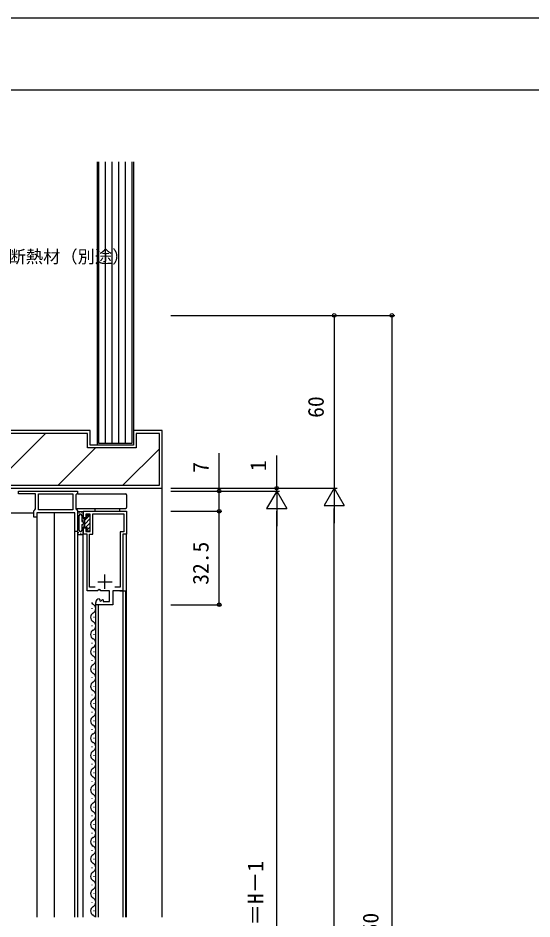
# Model space of a CAD drawing. Units: millimetres, scale not verified. Extents: x -437 to 438, y -344 to 341.
# Drawn here: x -177.9 to 0.6, y -6.7 to 306.2 of the extents above; entities that cross this region are included whole.
import ezdxf
from ezdxf.enums import TextEntityAlignment as Align

# ---------------------------------------------------------------- set-up
doc = ezdxf.new("R2010")
doc.units = ezdxf.units.MM
doc.header["$LTSCALE"] = 2
for name, color, linetype in [('0-2_YKK_11', 7, 'Continuous'), ('0-3_YKK_12', 2, 'Continuous'), ('0-4_YKK_13', 4, 'Continuous'), ('0-6_YKK_D', 6, 'Continuous'), ('0-7_YKK_ZWAK', 7, 'Continuous'), ('0-8_YSS_K', 3, 'Continuous')]:
    doc.layers.add(name, color=color, linetype=linetype)
doc.styles.add('ＭＳ ゴシック', font='')
doc.styles.get('ＭＳ ゴシック').set_extended_font_data('MS Gothic')

msp = doc.modelspace()

# ---------------------------------------------------------------- linework, layer by layer
at = {"layer": '0-2_YKK_11'}
for p, q in [((-147.7, 107.913), (-147.7, 112.913)), ((-150.2, 110.413), (-145.2, 110.413))]:
    msp.add_line(p, q, dxfattribs=at)
for points in [[(-177.7, 141.913), (-157.2, 141.913), (-157.2, 141.213), (-157.5, 140.913), (-157.8, 140.613), (-157.8, 135.713), (-157.5, 135.413), (-157.2, 135.113), (-157.2, 127.913), (-158.2, 127.913), (-158.2, 134.413), (-171.4, 134.413), (-171.4, 132.913), (-172.4, 132.913), (-172.4, 135.113), (-172.1, 135.413), (-171.8, 135.713), (-171.8, 140.913), (-177.7, 140.913)], [(-158.8, 135.413), (-170.8, 135.413), (-170.8, 140.913), (-158.8, 140.913)]]:
    msp.add_lwpolyline(points, close=True, dxfattribs=at)
for points in [[(-149.718, 104.512), (-149.507, 104.261), (-149.593, 103.943), (-149.124, 103.672), (-148.547, 104.249), (-148.3, 104.147), (-148.3, 103.513), (-146.1, 103.513), (-146.1, 107.313), (-149.1, 107.313), (-149.4, 107.613), (-149.729, 107.766), (-150.269, 107.313), (-153.9, 107.313), (-153.9, 126.913), (-155.2, 126.913), (-155.2, 129.163), (-154.3, 129.163), (-154.3, 127.913), (-152.8, 127.913), (-152.8, 133.913), (-154.3, 133.913), (-154.3, 132.663), (-155.2, 132.663), (-155.2, 134.913), (-140.2, 134.913), (-140.2, 126.913), (-141.5, 126.913)], [(-151.125, 108.513), (-153, 108.513), (-153, 126.913), (-151.9, 126.913), (-151.9, 134.013), (-141.1, 134.013), (-141.1, 127.813), (-142.4, 127.813), (-142.4, 108.513), (-144.275, 108.513)], [(-141.5, 126.913), (-141.5, 107.313), (-145, 107.313), (-145, 102.413), (-150.9, 102.413), (-150.9, 103.218)]]:
    msp.add_lwpolyline(points, dxfattribs=at)
msp.add_arc((-149.6, 103.218), 1.3, 95.2159, 180.00002, dxfattribs=at)
at = {"layer": '0-3_YKK_12'}
for p, q in [((-192.8, 134.413), (-172.4, 134.413)), ((-171.2, -6.087), (-171.2, 134.396)), ((-158.2, 134.413), (-169.116, 134.413)), ((-165.2, -6.087), (-165.2, 134.413)), ((-158.2, -6.087), (-158.2, 134.124)), ((-157.2, 128.4), (-157.2, -6.087)), ((-155.2, -6.087), (-155.2, 126.847)), ((-140.2, -6.087), (-140.2, 127.213)), ((-142.5, 107.313), (-140.401, 107.313)), ((-141.4, -6.087), (-141.401, 107.313)), ((-140.4, -6.087), (-140.401, 107.313)), ((-152.16, 101.009), (-152.16, 101.209)), ((-150.9, -6.087), (-150.9, 102.9)), ((-149.9, -6.087), (-149.9, 102.413)), ((-151.4, 98.009), (-151.4, 98.209)), ((-152.16, 95.009), (-152.16, 95.209)), ((-151.4, 92.009), (-151.4, 92.209)), ((-152.16, 89.009), (-152.16, 89.209)), ((-151.4, 86.009), (-151.4, 86.209)), ((-152.16, 83.009), (-152.16, 83.209)), ((-151.4, 80.009), (-151.4, 80.209)), ((-152.16, 77.009), (-152.16, 77.209)), ((-151.4, 74.009), (-151.4, 74.209)), ((-152.16, 71.009), (-152.16, 71.209)), ((-151.4, 68.009), (-151.4, 68.209)), ((-152.16, 65.009), (-152.16, 65.209)), ((-151.4, 62.009), (-151.4, 62.209)), ((-152.16, 59.009), (-152.16, 59.209)), ((-152.16, 53.009), (-152.16, 53.209)), ((-151.4, 56.009), (-151.4, 56.209)), ((-151.4, 50.009), (-151.4, 50.209)), ((-152.16, 47.009), (-152.16, 47.209)), ((-151.4, 44.009), (-151.4, 44.209)), ((-152.16, 41.009), (-152.16, 41.209)), ((-151.4, 38.009), (-151.4, 38.209)), ((-152.16, 35.009), (-152.16, 35.209)), ((-151.4, 32.009), (-151.4, 32.209)), ((-152.16, 29.009), (-152.16, 29.209)), ((-151.4, 26.009), (-151.4, 26.209)), ((-152.16, 23.009), (-152.16, 23.209)), ((-151.4, 20.009), (-151.4, 20.209)), ((-152.16, 17.009), (-152.16, 17.209)), ((-151.4, 14.009), (-151.4, 14.209)), ((-152.16, 11.009), (-152.16, 11.209)), ((-151.4, 8.009), (-151.4, 8.209)), ((-152.16, 5.009), (-152.16, 5.209)), ((-151.4, 2.009), (-151.4, 2.209)), ((-152.16, -0.991), (-152.16, -0.791)), ((-151.4, -3.991), (-151.4, -3.791))]:
    msp.add_line(p, q, dxfattribs=at)
for centre, start, end in [((-150.942, 104.109), 211.25383, 240.79752), ((-152.619, 101.109), 299.20261, 60.79752), ((-150.942, 98.109), 119.20261, 240.79752), ((-152.619, 95.109), 299.20261, 60.79752), ((-150.942, 92.109), 119.20261, 240.79752), ((-150.942, 86.109), 119.20261, 240.79752), ((-152.619, 89.109), 299.20261, 60.79752), ((-152.619, 83.109), 299.20261, 60.79752), ((-150.942, 80.109), 119.20261, 240.79752), ((-152.619, 77.109), 299.20261, 60.79752), ((-150.942, 74.109), 119.20261, 240.79752), ((-152.619, 71.109), 299.20261, 60.79752), ((-150.942, 68.109), 119.20261, 240.79752), ((-152.619, 65.109), 299.20261, 60.79752), ((-150.942, 62.109), 119.20261, 240.79752), ((-152.619, 59.109), 299.20261, 60.79752), ((-150.942, 56.109), 119.20261, 240.79752), ((-152.619, 53.109), 299.20261, 60.79752), ((-150.942, 50.109), 119.20261, 240.79752), ((-152.619, 47.109), 299.20261, 60.79752), ((-150.942, 44.109), 119.20261, 240.79752), ((-152.619, 41.109), 299.20261, 60.79752), ((-150.942, 38.109), 119.20261, 240.79752), ((-152.619, 35.109), 299.20261, 60.79752), ((-150.942, 32.109), 119.20261, 240.79752), ((-152.619, 29.109), 299.20261, 60.79752), ((-150.942, 26.109), 119.20261, 240.79752), ((-152.619, 23.109), 299.20261, 60.79752), ((-150.942, 20.109), 119.20261, 240.79752), ((-152.619, 17.109), 299.20261, 60.79752), ((-150.942, 14.109), 119.20261, 240.79752), ((-152.619, 11.109), 299.20261, 60.79752), ((-150.942, 8.109), 119.20261, 240.79752), ((-152.619, 5.109), 299.20261, 60.79752), ((-150.942, 2.109), 119.20261, 240.79752), ((-152.619, -0.891), 299.20261, 60.79752), ((-150.942, -3.891), 119.20261, 240.79752), ((-152.619, -6.891), 27.91309, 60.79752)]:
    msp.add_arc(centre, 1.718, start, end, dxfattribs=at)
at = {"layer": '0-4_YKK_13'}
for p, q in [((-157.267, 140.913), (-140.6, 140.913)), ((-140.1, 136.413), (-140.1, 140.413)), ((-157.7, 135.913), (-140.6, 135.913)), ((-157.2, 134.847), (-155.2, 134.847)), ((-157.2, 134.847), (-157.2, 126.847)), ((-151.1, 134.913), (-151.1, 135.913)), ((-142.6, 135.913), (-142.6, 134.913)), ((-156.923, 132.359), (-156.723, 132.359)), ((-156.844, 133.478), (-156.644, 133.478)), ((-156.781, 134.345), (-156.581, 134.345)), ((-156.7, 128.347), (-156.7, 133.347)), ((-155.867, 134.519), (-155.667, 134.519)), ((-155.7, 133.347), (-155.7, 131.347)), ((-155.473, 133.447), (-155.273, 133.447)), ((-155.315, 131.807), (-155.115, 131.807)), ((-154.7, 129.347), (-154.7, 132.347)), ((-154.7, 131.854), (-154.207, 132.347)), ((-154.7, 130.439), (-152.8, 132.339)), ((-154, 133.597), (-154, 132.347)), ((-154, 133.597), (-152.8, 133.597)), ((-154, 132.554), (-152.957, 133.597)), ((-152.8, 128.097), (-152.8, 133.597)), ((-157.128, 129.002), (-156.928, 129.002)), ((-156.907, 131.035), (-156.707, 131.035)), ((-155.7, 131.347), (-155.2, 131.347)), ((-155.7, 130.347), (-155.2, 130.347)), ((-155.7, 130.347), (-155.7, 128.347)), ((-155.299, 129.853), (-155.099, 129.853)), ((-155.2, 131.347), (-155.2, 130.347)), ((-155.2, 129.347), (-154, 129.347)), ((-155.2, 129.347), (-155.2, 126.847)), ((-154.953, 130.688), (-154.753, 130.688)), ((-154.378, 129.347), (-152.8, 130.925)), ((-154, 128.311), (-152.8, 129.511)), ((-154, 129.347), (-154, 128.097)), ((-157.2, 126.847), (-155.2, 126.847)), ((-156.923, 127.552), (-156.723, 127.552)), ((-156.166, 127.331), (-155.966, 127.331)), ((-155.441, 127.962), (-155.241, 127.962)), ((-154, 128.097), (-152.8, 128.097))]:
    msp.add_line(p, q, dxfattribs=at)
msp.add_lwpolyline([(-155.2, 134.847), (-155.2, 132.347), (-154, 132.347)], dxfattribs=at)
for centre, start, end in [((-140.6, 140.413), 0, 90), ((-140.6, 136.413), 270, 0), ((-156.2, 133.347), 0, 180), ((-156.2, 128.347), 180, 0)]:
    msp.add_arc(centre, 0.5, start, end, dxfattribs=at)
at = {"layer": '0-6_YKK_D'}
for p, q in [((-124.798, 202.913), (-47.048, 202.913)), ((-124.798, 202.913), (-67.048, 202.913)), ((-68.048, 202.913), (-68.048, 142.913)), ((-48.048, 202.913), (-48.048, -247.087)), ((-88.048, 142.913), (-88.048, 154.272)), ((-124.798, 142.913), (-67.048, 142.913)), ((-124.798, 142.913), (-67.048, 142.913)), ((-124.798, 142.913), (-87.048, 142.913)), ((-124.798, 141.913), (-87.048, 141.913)), ((-124.798, 141.913), (-87.048, 141.913)), ((-124.798, 141.913), (-107.048, 141.913)), ((-88.048, 141.913), (-91.548, 135.851)), ((-88.048, 141.913), (-88.048, 142.913)), ((-88.048, 141.913), (-88.048, 139.363)), ((-88.048, 141.913), (-84.548, 135.851)), ((-88.048, 141.913), (-88.048, 129.789)), ((-68.048, 142.913), (-71.548, 136.851)), ((-68.048, 142.913), (-64.548, 136.851)), ((-68.048, 142.913), (-68.048, 130.789)), ((-124.8, 134.913), (-107.048, 134.913)), ((-124.776, 134.913), (-107.048, 134.913)), ((-108.048, 102.413), (-108.048, 134.913)), ((-91.548, 135.851), (-84.548, 135.851)), ((-88.048, -150.087), (-88.048, 134.913)), ((-71.548, 136.851), (-64.548, 136.851)), ((-68.048, -150.087), (-68.048, 135.913)), ((-124.8, 102.413), (-107.048, 102.413))]:
    msp.add_line(p, q, dxfattribs=at)
msp.add_lwpolyline([(-108.048, 134.913), (-108.048, 141.913), (-108.048, 155.062)], dxfattribs=at)
for centre in [(-68.048, 202.913), (-48.048, 202.913), (-108.048, 141.913), (-88.048, 142.913), (-108.048, 134.913), (-108.048, 134.913), (-108.048, 102.413)]:
    msp.add_circle(centre, 0.637, dxfattribs=at)
at = {"layer": '0-7_YKK_ZWAK'}
for p, q in [((438.2, 306.2), (-436.8, 306.2)), ((438.2, 281.2), (-436.8, 281.2))]:
    msp.add_line(p, q, dxfattribs=at)
at = {"layer": '0-8_YSS_K'}
for p, q in [((-147.5, 158.413), (-147.5, 256.2)), ((-145.2, 158.413), (-145.2, 256.2)), ((-142.9, 158.413), (-142.9, 256.2)), ((-140.6, 158.413), (-140.6, 256.2)), ((-186.382, 143.913), (-168.382, 161.913)), ((-163.931, 143.913), (-150.931, 156.913)), ((-141.481, 143.913), (-128.8, 156.594)), ((-127.8, -6.087), (-127.8, 142.913))]:
    msp.add_line(p, q, dxfattribs=at)
for points in [[(-137.8, 256.2), (-137.8, 157.913), (-150.3, 157.913), (-150.3, 256.2)], [(-138.3, 256.2), (-138.3, 158.413), (-149.8, 158.413), (-149.8, 256.2)]]:
    msp.add_lwpolyline(points, dxfattribs=at)
for points in [[(-207.8, 162.913), (-207.8, 145.913), (-192.8, 145.913), (-192.8, 142.913), (-127.8, 142.913), (-127.8, 162.913), (-137.8, 162.913), (-137.8, 157.913), (-152.8, 157.913), (-152.8, 162.913)], [(-206.8, 161.913), (-206.8, 146.913), (-191.8, 146.913), (-191.8, 143.913), (-128.8, 143.913), (-128.8, 161.913), (-136.8, 161.913), (-136.8, 156.913), (-153.8, 156.913), (-153.8, 161.913)]]:
    msp.add_lwpolyline(points, close=True, dxfattribs=at)

# ---------------------------------------------------------------- texts
at = {"layer": '0-6_YKK_D', "style": 'ＭＳ ゴシック'}
msp.add_text('断熱材（別途）', height=4.399, dxfattribs=at).set_placement((-181.174, 219.8), align=Align.BOTTOM_LEFT)
for s, p in [('60', (-70.048, 167.352)), ('7', (-110.048, 148.289)), ('1', (-90.048, 148.863)), ('32.5', (-110.048, 109.373)), ('網戸出来高：MH＝H－1', (-91.028, -61.493)), ('躯体開口高＝H＋150', (-51.028, -72.008))]:
    msp.add_text(s, height=5.499, rotation=90, dxfattribs=at).set_placement(p, align=Align.BOTTOM_LEFT)

doc.saveas('drawing.dxf')
